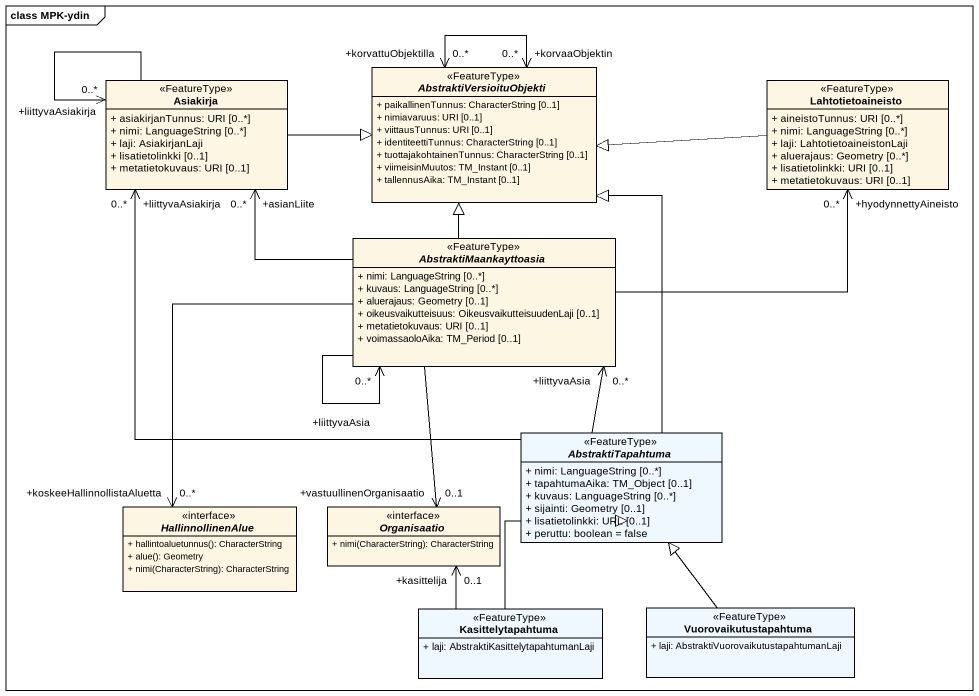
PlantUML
@startuml
mainframe class MPK-ydin
hide circle
hide empty members
skinparam classAttributeIconSize 0
class Asiakirja <<FeatureType>> {
  + asiakirjanTunnus: URI [0..*]
  + nimi: LanguageString [0..*]
  + laji: AsiakirjanLaji
  + lisatietolinkki [0..1]
  + metatietokuvaus: URI [0..1]
}
abstract class AbstraktiVersioituObjekti <<FeatureType>> {
  + paikallinenTunnus: CharacterString [0..1]
  + nimiavaruus: URI [0..1]
  + viittausTunnus: URI [0..1]
  + identiteettiTunnus: CharacterString [0..1]
  + tuottajakohtainenTunnus: CharacterString [0..1]
  + viimeisinMuutos: TM_Instant [0..1]
  + tallennusAika: TM_Instant [0..1]
}
class Lahtotietoaineisto <<FeatureType>> {
  + aineistoTunnus: URI [0..*]
  + nimi: LanguageString [0..*]
  + laji: LahtotietoaineistonLaji
  + aluerajaus: Geometry [0..*]
  + lisatietolinkki: URI [0..1]
  + metatietokuvaus: URI [0..1]
}
abstract class AbstraktiMaankayttoasia <<FeatureType>> {
  + nimi: LanguageString [0..*]
  + kuvaus: LanguageString [0..*]
  + aluerajaus: Geometry [0..1]
  + oikeusvaikutteisuus: OikeusvaikutteisuudenLaji [0..1]
  + metatietokuvaus: URI [0..1]
  + voimassaoloAika: TM_Period [0..1]
}
abstract class AbstraktiTapahtuma <<FeatureType>> #F0F8FF {
  + nimi: LanguageString [0..*]
  + tapahtumaAika: TM_Object [0..1]
  + kuvaus: LanguageString [0..*]
  + sijainti: Geometry [0..1]
  + lisatietolinkki: URL [0..1]
  + peruttu: boolean = false
}
interface HallinnollinenAlue {
  + hallintoaluetunnus(): CharacterString
  + alue(): Geometry
  + nimi(CharacterString): CharacterString
}
interface Organisaatio {
  + nimi(CharacterString): CharacterString
}
class Kasittelytapahtuma <<FeatureType>> #F0F8FF {
  + laji: AbstraktiKasittelytapahtumanLaji
}
class Vuorovaikutustapahtuma <<FeatureType>> #F0F8FF {
  + laji: AbstraktiVuorovaikutustapahtumanLaji
}
Asiakirja --> "+liittyvaAsiakirja\n0..*" Asiakirja
Asiakirja -right-|> AbstraktiVersioituObjekti
AbstraktiVersioituObjekti "+korvaaObjektin\n0..*" <--> "+korvattuObjektilla\n0..*" AbstraktiVersioituObjekti
Lahtotietoaineisto -left-|> AbstraktiVersioituObjekti
AbstraktiMaankayttoasia -left-> "+asianLiite\n0..*" Asiakirja
AbstraktiMaankayttoasia -up-|> AbstraktiVersioituObjekti
AbstraktiMaankayttoasia -right-> "+hyodynnettyAineisto\n0..*" Lahtotietoaineisto
AbstraktiMaankayttoasia --> "+liittyvaAsia\n0..*" AbstraktiMaankayttoasia
AbstraktiMaankayttoasia --> "+koskeeHallinnollistaAluetta\n0..*" HallinnollinenAlue
AbstraktiTapahtuma -up-> "+liittyvaAsiakirja\n0..*" Asiakirja
AbstraktiTapahtuma -up-|> AbstraktiVersioituObjekti
AbstraktiTapahtuma -up-> "+liittyvaAsia\n0..*" AbstraktiMaankayttoasia
Organisaatio "+vastuullinenOrganisaatio\n0..1" <-up- AbstraktiMaankayttoasia
Kasittelytapahtuma -up-|> AbstraktiTapahtuma
Kasittelytapahtuma -up-> "+kasittelija\n0..1" Organisaatio
Vuorovaikutustapahtuma -up-|> AbstraktiTapahtuma
@enduml
